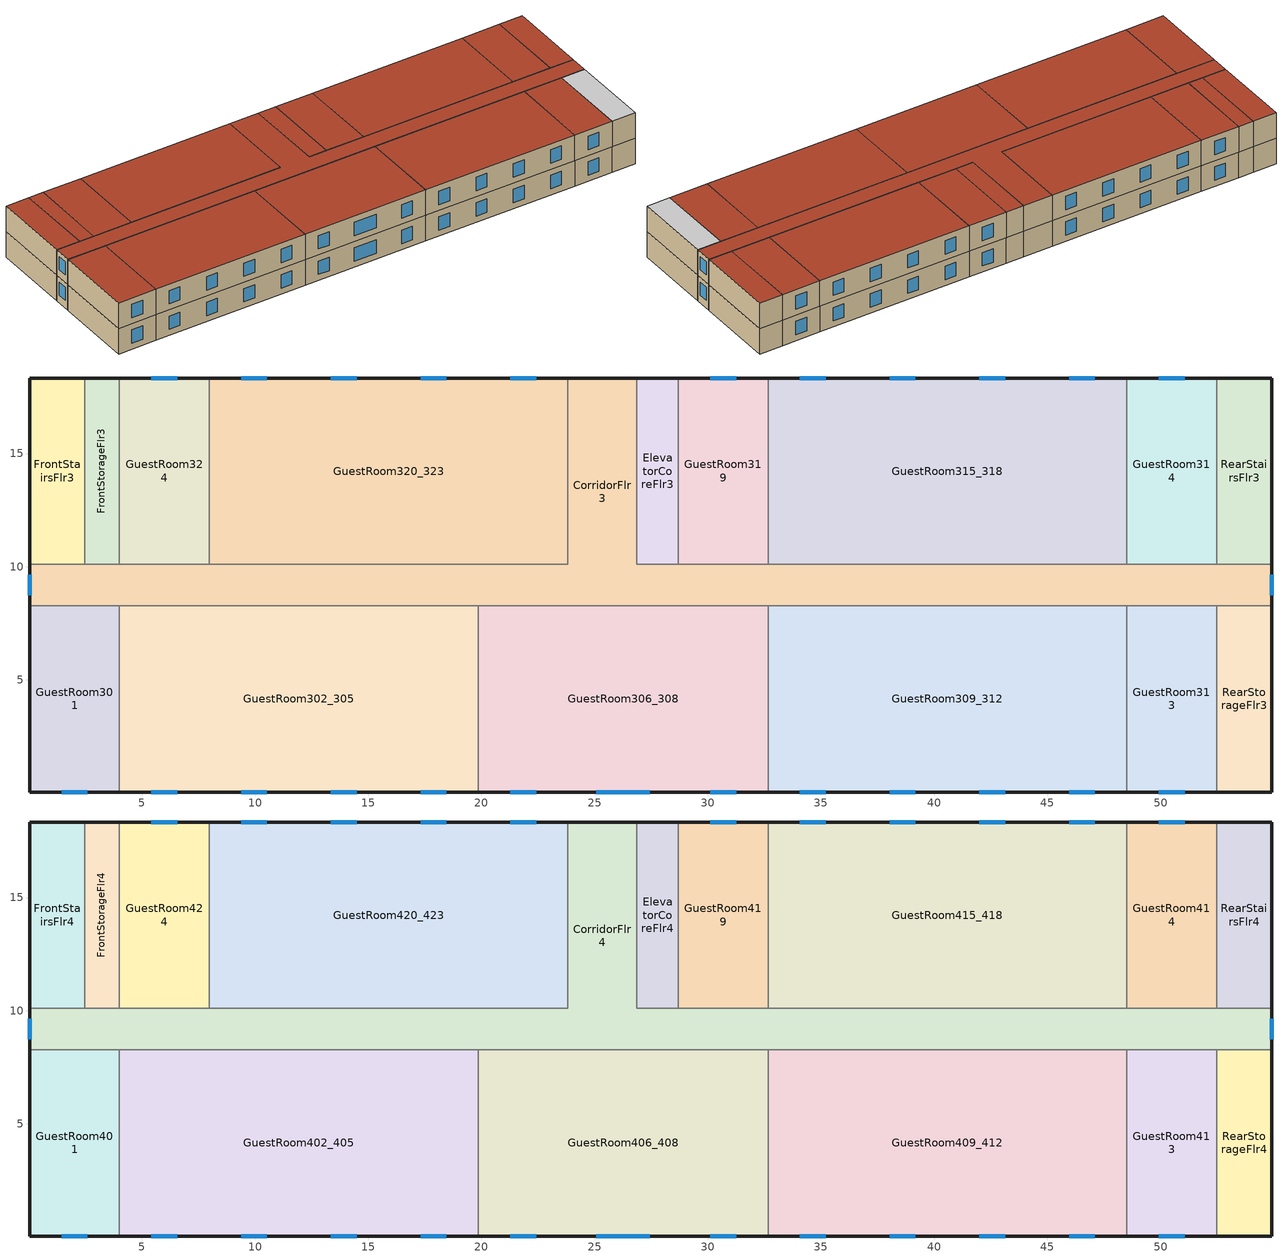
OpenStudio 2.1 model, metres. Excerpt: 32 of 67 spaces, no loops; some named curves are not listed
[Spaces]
CorridorFlr3
 floor to CorridorFlr2: 26.87,18.34 26.87,10.11 54.91,10.11 54.91,8.28 0.05,8.28 0.05,10.11 23.82,10.11 23.82,18.34 z6.1
 wall outside: 54.91,8.28 54.91,10.11 / 0.05,10.11 0.05,8.28 / 26.87,18.34 23.82,18.34 z6.1:8.84
 wall to FrontStorageFlr3: 4.01,10.11 2.49,10.11 z6.1:8.84
 wall to GuestRoom315_318: 48.51,10.11 32.66,10.11 z6.1:8.84
 wall to FrontStairsFlr3: 2.49,10.11 0.05,10.11 z6.1:8.84
 wall to ElevatorCoreFlr3: 28.7,10.11 26.87,10.11 26.87,18.34 z6.1:8.84
 wall to RearStorageFlr3: 52.47,8.28 54.91,8.28 z6.1:8.84
 wall to GuestRoom319: 32.66,10.11 28.7,10.11 z6.1:8.84
 wall to RearStairsFlr3: 54.91,10.11 52.47,10.11 z6.1:8.84
 wall to GuestRoom306_308: 19.86,8.28 32.66,8.28 z6.1:8.84
 wall to GuestRoom302_305: 4.01,8.28 19.86,8.28 z6.1:8.84
 wall to GuestRoom309_312: 32.66,8.28 48.51,8.28 z6.1:8.84
 wall to GuestRoom320_323: 23.82,18.34 23.82,10.11 7.97,10.11 z6.1:8.84
 wall to GuestRoom301: 0.05,8.28 4.01,8.28 z6.1:8.84
 wall to GuestRoom313: 48.51,8.28 52.47,8.28 z6.1:8.84
 wall to GuestRoom324: 7.97,10.11 4.01,10.11 z6.1:8.84
 wall to GuestRoom314: 52.47,10.11 48.51,10.11 z6.1:8.84
 window (Window U-1.027602984 and Window SHGC 0.251): 0.05,9.66 0.05,8.73 / 54.91,8.73 54.91,9.66 z6.94:8.36
GuestRoom301
 floor to GuestRoom201: 4.01,8.28 4.01,0.05 0.05,0.05 0.05,8.28 z6.1
 wall outside: 0.05,8.28 0.05,0.05 4.01,0.05 z6.1:8.84
 wall to GuestRoom302_305: 4.01,0.05 4.01,8.28 z6.1:8.84
 window (Window U-1.027602984 and Window SHGC 0.251): 1.46,0.05 2.6,0.05 z6.75:8.19
GuestRoom302_305
 floor to GuestRoom202_205: 19.86,8.28 19.86,0.05 4.01,0.05 4.01,8.28 z6.1
 wall outside: 4.01,0.05 19.86,0.05 z6.1:8.84
 wall to GuestRoom306_308: 19.86,0.05 19.86,8.28 z6.1:8.84
 window (Window U-1.027602984 and Window SHGC 0.251): 9.38,0.05 10.52,0.05 / 5.42,0.05 6.56,0.05 / 17.31,0.05 18.45,0.05 / 13.35,0.05 14.49,0.05 z6.75:8.19
FrontStorageFlr3
 floor to FrontStorageFlr2: 4.01,18.34 4.01,10.11 2.49,10.11 2.49,18.34 z6.1
 wall outside: 4.01,18.34 2.49,18.34 z6.1:8.84
 wall to FrontStairsFlr3: 2.49,18.34 2.49,10.11 z6.1:8.84
 wall to GuestRoom324: 4.01,10.11 4.01,18.34 z6.1:8.84
GuestRoom309_312
 floor to GuestRoom209_212: 48.51,8.28 48.51,0.05 32.66,0.05 32.66,8.28 z6.1
 wall outside: 32.66,0.05 48.51,0.05 z6.1:8.84
 wall to GuestRoom306_308: 32.66,8.28 32.66,0.05 z6.1:8.84
 wall to GuestRoom313: 48.51,0.05 48.51,8.28 z6.1:8.84
 window (Window U-1.027602984 and Window SHGC 0.251): 38.04,0.05 39.17,0.05 / 45.96,0.05 47.1,0.05 / 34.07,0.05 35.21,0.05 / 42,0.05 43.14,0.05 z6.75:8.19
GuestRoom306_308
 floor to GuestRoom206_208: 32.66,8.28 32.66,0.05 19.86,0.05 19.86,8.28 z6.1
 wall outside: 19.86,0.05 32.66,0.05 z6.1:8.84
 window (Window U-1.027602984 and Window SHGC 0.251): 25.08,0.05 27.44,0.05 / 30.11,0.05 31.25,0.05 / 21.27,0.05 22.41,0.05 z6.75:8.19
ElevatorCoreFlr3
 floor to ElevatorCoreFlr2: 28.7,18.34 28.7,10.11 26.87,10.11 26.87,18.34 z6.1
 wall outside: 28.7,18.34 26.87,18.34 z6.1:8.84
 wall to GuestRoom319: 28.7,10.11 28.7,18.34 z6.1:8.84
FrontStairsFlr3
 floor to FrontStairsFlr2: 2.49,18.34 2.49,10.11 0.05,10.11 0.05,18.34 z6.1
 wall outside: 2.49,18.34 0.05,18.34 0.05,10.11 z6.1:8.84
GuestRoom314
 floor to GuestRoom214: 52.47,18.34 52.47,10.11 48.51,10.11 48.51,18.34 z6.1
 wall outside: 52.47,18.34 48.51,18.34 z6.1:8.84
 wall to GuestRoom315_318: 48.51,18.34 48.51,10.11 z6.1:8.84
 wall to RearStairsFlr3: 52.47,10.11 52.47,18.34 z6.1:8.84
 window (Window U-1.027602984 and Window SHGC 0.251): 51.06,18.34 49.92,18.34 z6.75:8.19
GuestRoom324
 floor to GuestRoom224: 7.97,18.34 7.97,10.11 4.01,10.11 4.01,18.34 z6.1
 wall outside: 7.97,18.34 4.01,18.34 z6.1:8.84
 wall to GuestRoom320_323: 7.97,10.11 7.97,18.34 z6.1:8.84
 window (Window U-1.027602984 and Window SHGC 0.251): 6.56,18.34 5.42,18.34 z6.75:8.19
GuestRoom320_323
 floor to GuestRoom220_223: 23.82,18.34 23.82,10.11 7.97,10.11 7.97,18.34 z6.1
 wall outside: 23.82,18.34 7.97,18.34 z6.1:8.84
 window (Window U-1.027602984 and Window SHGC 0.251): 22.41,18.34 21.27,18.34 / 10.52,18.34 9.38,18.34 / 14.49,18.34 13.35,18.34 / 18.45,18.34 17.31,18.34 z6.75:8.19
GuestRoom315_318
 floor to GuestRoom215_218: 48.51,18.34 48.51,10.11 32.66,10.11 32.66,18.34 z6.1
 wall outside: 48.51,18.34 32.66,18.34 z6.1:8.84
 wall to GuestRoom319: 32.66,18.34 32.66,10.11 z6.1:8.84
 window (Window U-1.027602984 and Window SHGC 0.251): 43.14,18.34 42,18.34 / 35.21,18.34 34.07,18.34 / 39.17,18.34 38.04,18.34 / 47.1,18.34 45.96,18.34 z6.75:8.19
RearStorageFlr3
 floor to RearStorageFlr2: 54.91,8.28 54.91,0.05 52.47,0.05 52.47,8.28 z6.1
 wall outside: 52.47,0.05 54.91,0.05 54.91,8.28 z6.1:8.84
 wall to GuestRoom313: 52.47,8.28 52.47,0.05 z6.1:8.84
RearStairsFlr3
 floor to RearStairsFlr2: 54.91,18.34 54.91,10.11 52.47,10.11 52.47,18.34 z6.1
 wall outside: 54.91,10.11 54.91,18.34 52.47,18.34 z6.1:8.84
GuestRoom313
 floor to GuestRoom213: 52.47,8.28 52.47,0.05 48.51,0.05 48.51,8.28 z6.1
 wall outside: 48.51,0.05 52.47,0.05 z6.1:8.84
 window (Window U-1.027602984 and Window SHGC 0.251): 49.92,0.05 51.06,0.05 z6.75:8.19
GuestRoom319
 floor to GuestRoom219: 32.66,18.34 32.66,10.11 28.7,10.11 28.7,18.34 z6.1
 wall outside: 32.66,18.34 28.7,18.34 z6.1:8.84
 window (Window U-1.027602984 and Window SHGC 0.251): 31.25,18.34 30.11,18.34 z6.75:8.19
GuestRoom413
 floor to GuestRoom313: 52.47,8.28 52.47,0.05 48.51,0.05 48.51,8.28 z8.84
 wall outside: 48.51,0.05 52.47,0.05 z8.84:11.58
 wall to GuestRoom409_412: 48.51,8.28 48.51,0.05 z8.84:11.58
 wall to CorridorFlr4: 52.47,8.28 48.51,8.28 z8.84:11.58
 wall to RearStorageFlr4: 52.47,0.05 52.47,8.28 z8.84:11.58
 window (Window U-1.027602984 and Window SHGC 0.251): 49.92,0.05 51.06,0.05 z9.49:10.93
 roof outside: 52.47,0.05 52.47,8.28 48.51,8.28 48.51,0.05 z11.58
GuestRoom424
 floor to GuestRoom324: 7.97,18.34 7.97,10.11 4.01,10.11 4.01,18.34 z8.84
 wall outside: 7.97,18.34 4.01,18.34 z8.84:11.58
 wall to GuestRoom420_423: 7.97,10.11 7.97,18.34 z8.84:11.58
 wall to CorridorFlr4: 4.01,10.11 7.97,10.11 z8.84:11.58
 wall to FrontStorageFlr4: 4.01,18.34 4.01,10.11 z8.84:11.58
 window (Window U-1.027602984 and Window SHGC 0.251): 6.56,18.34 5.42,18.34 z9.49:10.93
 roof outside: 7.97,10.11 7.97,18.34 4.01,18.34 4.01,10.11 z11.58
GuestRoom401
 floor to GuestRoom301: 4.01,8.28 4.01,0.05 0.05,0.05 0.05,8.28 z8.84
 wall outside: 0.05,8.28 0.05,0.05 4.01,0.05 z8.84:11.58
 wall to CorridorFlr4: 4.01,8.28 0.05,8.28 z8.84:11.58
 wall to GuestRoom402_405: 4.01,0.05 4.01,8.28 z8.84:11.58
 window (Window U-1.027602984 and Window SHGC 0.251): 1.46,0.05 2.6,0.05 z9.49:10.93
 roof outside: 4.01,0.05 4.01,8.28 0.05,8.28 0.05,0.05 z11.58
GuestRoom415_418
 floor to GuestRoom315_318: 48.51,18.34 48.51,10.11 32.66,10.11 32.66,18.34 z8.84
 wall outside: 48.51,18.34 32.66,18.34 z8.84:11.58
 wall to GuestRoom414: 48.51,10.11 48.51,18.34 z8.84:11.58
 wall to CorridorFlr4: 32.66,10.11 48.51,10.11 z8.84:11.58
 wall to GuestRoom419: 32.66,18.34 32.66,10.11 z8.84:11.58
 window (Window U-1.027602984 and Window SHGC 0.251): 35.21,18.34 34.07,18.34 / 39.17,18.34 38.04,18.34 / 47.1,18.34 45.96,18.34 / 43.14,18.34 42,18.34 z9.49:10.93
 roof outside: 48.51,10.11 48.51,18.34 32.66,18.34 32.66,10.11 z11.58
GuestRoom414
 floor to GuestRoom314: 52.47,18.34 52.47,10.11 48.51,10.11 48.51,18.34 z8.84
 wall outside: 52.47,18.34 48.51,18.34 z8.84:11.58
 wall to CorridorFlr4: 48.51,10.11 52.47,10.11 z8.84:11.58
 wall to RearStairsFlr4: 52.47,10.11 52.47,18.34 z8.84:11.58
 window (Window U-1.027602984 and Window SHGC 0.251): 51.06,18.34 49.92,18.34 z9.49:10.93
 roof outside: 52.47,10.11 52.47,18.34 48.51,18.34 48.51,10.11 z11.58
RearStairsFlr4
 floor to RearStairsFlr3: 54.91,18.34 54.91,10.11 52.47,10.11 52.47,18.34 z8.84
 wall outside: 54.91,10.11 54.91,18.34 52.47,18.34 z8.84:11.58
 wall to CorridorFlr4: 52.47,10.11 54.91,10.11 z8.84:11.58
 roof outside: 54.91,10.11 54.91,18.34 52.47,18.34 52.47,10.11 z11.58
FrontStorageFlr4
 floor to FrontStorageFlr3: 4.01,18.34 4.01,10.11 2.49,10.11 2.49,18.34 z8.84
 wall outside: 4.01,18.34 2.49,18.34 z8.84:11.58
 wall to FrontStairsFlr4: 2.49,18.34 2.49,10.11 z8.84:11.58
 wall to CorridorFlr4: 2.49,10.11 4.01,10.11 z8.84:11.58
 roof outside: 4.01,10.11 4.01,18.34 2.49,18.34 2.49,10.11 z11.58
CorridorFlr4
 floor to CorridorFlr3: 26.87,18.34 26.87,10.11 54.91,10.11 54.91,8.28 0.05,8.28 0.05,10.11 23.82,10.11 23.82,18.34 z8.84
 wall outside: 26.87,18.34 23.82,18.34 / 54.91,8.28 54.91,10.11 / 0.05,10.11 0.05,8.28 z8.84:11.58
 wall to ElevatorCoreFlr4: 28.7,10.11 26.87,10.11 26.87,18.34 z8.84:11.58
 wall to GuestRoom420_423: 23.82,18.34 23.82,10.11 7.97,10.11 z8.84:11.58
 wall to GuestRoom419: 32.66,10.11 28.7,10.11 z8.84:11.58
 wall to GuestRoom406_408: 19.86,8.28 32.66,8.28 z8.84:11.58
 wall to GuestRoom409_412: 32.66,8.28 48.51,8.28 z8.84:11.58
 wall to RearStorageFlr4: 52.47,8.28 54.91,8.28 z8.84:11.58
 wall to GuestRoom402_405: 4.01,8.28 19.86,8.28 z8.84:11.58
 wall to FrontStairsFlr4: 2.49,10.11 0.05,10.11 z8.84:11.58
 window (Window U-1.027602984 and Window SHGC 0.251): 0.05,9.66 0.05,8.73 / 54.91,8.73 54.91,9.66 z9.68:11.1
 roof outside: 54.91,8.28 54.91,10.11 26.87,10.11 26.87,18.34 23.82,18.34 23.82,10.11 0.05,10.11 0.05,8.28 z11.58
GuestRoom420_423
 floor to GuestRoom320_323: 23.82,18.34 23.82,10.11 7.97,10.11 7.97,18.34 z8.84
 wall outside: 23.82,18.34 7.97,18.34 z8.84:11.58
 window (Window U-1.027602984 and Window SHGC 0.251): 10.52,18.34 9.38,18.34 / 14.49,18.34 13.35,18.34 / 22.41,18.34 21.27,18.34 / 18.45,18.34 17.31,18.34 z9.49:10.93
 roof outside: 23.82,10.11 23.82,18.34 7.97,18.34 7.97,10.11 z11.58
GuestRoom409_412
 floor to GuestRoom309_312: 48.51,8.28 48.51,0.05 32.66,0.05 32.66,8.28 z8.84
 wall outside: 32.66,0.05 48.51,0.05 z8.84:11.58
 wall to GuestRoom406_408: 32.66,8.28 32.66,0.05 z8.84:11.58
 window (Window U-1.027602984 and Window SHGC 0.251): 42,0.05 43.14,0.05 / 38.04,0.05 39.17,0.05 / 45.96,0.05 47.1,0.05 / 34.07,0.05 35.21,0.05 z9.49:10.93
 roof outside: 48.51,0.05 48.51,8.28 32.66,8.28 32.66,0.05 z11.58
GuestRoom402_405
 floor to GuestRoom302_305: 19.86,8.28 19.86,0.05 4.01,0.05 4.01,8.28 z8.84
 wall outside: 4.01,0.05 19.86,0.05 z8.84:11.58
 wall to GuestRoom406_408: 19.86,0.05 19.86,8.28 z8.84:11.58
 window (Window U-1.027602984 and Window SHGC 0.251): 17.31,0.05 18.45,0.05 / 13.35,0.05 14.49,0.05 / 9.38,0.05 10.52,0.05 / 5.42,0.05 6.56,0.05 z9.49:10.93
 roof outside: 19.86,0.05 19.86,8.28 4.01,8.28 4.01,0.05 z11.58
RearStorageFlr4
 floor to RearStorageFlr3: 54.91,8.28 54.91,0.05 52.47,0.05 52.47,8.28 z8.84
 wall outside: 52.47,0.05 54.91,0.05 54.91,8.28 z8.84:11.58
 ceiling adiabatic (Floor Adiabatic construction): 54.91,0.05 54.91,8.28 52.47,8.28 52.47,0.05 z11.58
FrontStairsFlr4
 floor to FrontStairsFlr3: 2.49,18.34 2.49,10.11 0.05,10.11 0.05,18.34 z8.84
 wall outside: 2.49,18.34 0.05,18.34 0.05,10.11 z8.84:11.58
 roof outside: 2.49,10.11 2.49,18.34 0.05,18.34 0.05,10.11 z11.58
GuestRoom406_408
 floor to GuestRoom306_308: 32.66,8.28 32.66,0.05 19.86,0.05 19.86,8.28 z8.84
 wall outside: 19.86,0.05 32.66,0.05 z8.84:11.58
 window (Window U-1.027602984 and Window SHGC 0.251): 21.27,0.05 22.41,0.05 / 25.08,0.05 27.44,0.05 / 30.11,0.05 31.25,0.05 z9.49:10.93
 roof outside: 32.66,0.05 32.66,8.28 19.86,8.28 19.86,0.05 z11.58
GuestRoom419
 floor to GuestRoom319: 32.66,18.34 32.66,10.11 28.7,10.11 28.7,18.34 z8.84
 wall outside: 32.66,18.34 28.7,18.34 z8.84:11.58
 wall to ElevatorCoreFlr4: 28.7,18.34 28.7,10.11 z8.84:11.58
 window (Window U-1.027602984 and Window SHGC 0.251): 31.25,18.34 30.11,18.34 z9.49:10.93
 roof outside: 32.66,10.11 32.66,18.34 28.7,18.34 28.7,10.11 z11.58
ElevatorCoreFlr4
 floor to ElevatorCoreFlr3: 28.7,18.34 28.7,10.11 26.87,10.11 26.87,18.34 z8.84
 wall outside: 28.7,18.34 26.87,18.34 z8.84:11.58
 roof outside: 28.7,10.11 28.7,18.34 26.87,18.34 26.87,10.11 z11.58
[Site]
Miami Intl Ap_FL_USA: Latitude {deg}=25.82; Longitude {deg}=-80.3; Time Zone {hr}=-5; Elevation {m}=11; Terrain=City
[Building]
DOE Ref 1980-2004-SmallHotel-ASHRAE 169-2006-1A created: 2017-12-25 09:28:13 -0700: North Axis {deg}=0; Default Construction Set=DOE Ref 1980-2004 - SmHotel - ASHRAE 169-2006-1A adj ext wall insulation adj roof insulation; Standards Building Type=SmallHotel
[Site:GroundTemperature:BuildingSurface]
22.509, 22.645, 22.781, 22.956, 23.052, 23.08, 23.116, 23.108, 23.133, 23.139, 23.077, 22.913
[Site:WaterMainsTemperature]
Calculation Method=Correlation; Annual Average Outdoor Air Temperature {C}=24.4917; Maximum Difference In Monthly Average Outdoor Air Temperatures {deltaC}=8.7
[SizingPeriod:DesignDay] Barometric Pressure {Pa}=101193; Sky Clearness=0; Rain Indicator=0; Snow Indicator=0; Day of Month=21; Daylight Saving Time Indicator=0; Humidity Indicating Type=Wetbulb; Dry-Bulb Temperature Range Modifier Type=DefaultMultipliers
Name | Maximum Dry-Bulb Temperature {C} | Daily Dry-Bulb Temperature Range {deltaC} | Humidity Indicating Conditions at Maximum Dry-Bulb | Wind Speed {m/s} | Wind Direction {deg} | Month | Day Type | Solar Model Indicator | ASHRAE Taub | ASHRAE Taud
Miami Intl Ap Ann Htg 99.6% Condns DB | 8.7 | 0 | 8.7 | 3.8 | 340 | 1 | WinterDesignDay | ASHRAEClearSky
Miami Intl Ap Ann Clg .4% Condns DB=>MWB | 33.2 | 6.7 | 25.3 | 4.5 | 140 | 7 | SummerDesignDay | ASHRAETau | 0.528 | 1.905
[ClimateZones]
Climate Zone Value 1=1A; Climate Zone Institution Name 2=CEC; Climate Zone Document Name 2=California Climate Zone Descriptions; Climate Zone Document Year 2=1995
[Material:NoMass]
Name | Roughness | Thermal Resistance {m2-K/W} | Thermal Absorptance | Solar Absorptance | Visible Absorptance
CP02 CARPET PAD | VeryRough | 0.21648 | 0.9 | 0.7 | 0.8
Nonres_Floor_Insulation | MediumSmooth | 2.88292 | 0.9 | 0.7 | 0.7
Typical Insulation R-11.88 | Smooth | 2.09205 | 0.9 | 0.7 | 0.7
Typical Carpet Pad | Smooth | 0.21648 | 0.9 | 0.7 | 0.8
Typical Insulation | Smooth | 0.0282222 | 0.9 | 0.7 | 0.7
Typical Insulation R-12.4_R-value 4.087065253 (ft^2*h*R/Btu) | Smooth | 0.719774
Typical Insulation R-12.4_R-value 19.67982436 (ft^2*h*R/Btu) | Smooth | 3.46582
[Material]
Name | Roughness | Thickness {m} | Conductivity {W/m-K} | Density {kg/m3} | Specific Heat {J/kg-K} | Thermal Absorptance | Solar Absorptance | Visible Absorptance
100mm Normalweight concrete floor | MediumSmooth | 0.1016 | 2.31 | 2322 | 832
G01 13mm gypsum board | Smooth | 0.0127 | 0.16 | 800 | 1090 | 0.9 | 0.7 | 0.5
4 in. Normalweight Concrete Floor | MediumRough | 0.1016 | 2.31 | 2322 | 832 | 0.9 | 0.7 | 0.7
25mm Stucco | Smooth | 0.0254 | 0.72 | 1856 | 840 | 0.9 | 0.7 | 0.7
5/8 in. Gypsum Board | MediumSmooth | 0.0159 | 0.16 | 800 | 1090 | 0.9 | 0.7 | 0.7
HW CONCRETE | Rough | 0.1016 | 1.31125 | 2240 | 837.36 | 0.9 | 0.7 | 0.7
8 in. Concrete Block Basement Wall | MediumRough | 0.2032 | 1.326 | 1842 | 912 | 0.9 | 0.7 | 0.7
F08 Metal surface | Smooth | 0.0008 | 45.28 | 7824 | 500 | 0.9 | 0.7 | 0.7
G05 25mm wood | MediumSmooth | 0.0254 | 0.15 | 608 | 1630 | 0.9 | 0.5 | 0.5
Std Wood 6inch | MediumSmooth | 0.15 | 0.12 | 540 | 1210 | 0.9 | 0.7 | 0.7
Roof Membrane | VeryRough | 0.00950001 | 0.16 | 1121.29 | 1460 |  | 0.77
Metal Roof Surface | Smooth | 0.000799998 | 45.28 | 7824 | 500
[Construction]
Floor Adiabatic construction: CP02 CARPET PAD, 100mm Normalweight concrete floor, Nonres_Floor_Insulation
Typical Insulated Exterior Mass Floor: Typical Insulation R-11.88, 4 in. Normalweight Concrete Floor, Typical Carpet Pad
Typical Interior Floor: 100mm Normalweight concrete floor, CP02 CARPET PAD
Typical Interior Wall: G01 13mm gypsum board, G01 13mm gypsum board
Typical Interior Ceiling: CP02 CARPET PAD, 100mm Normalweight concrete floor
ext-slab-mass: HW CONCRETE, CP02 CARPET PAD
Typical Insulated Basement Mass Wall: 8 in. Concrete Block Basement Wall
U 1.22 SHGC 0.25 Simple Glazing Window: U 1.22 SHGC 0.25 Simple Glazing
Typical Insulated Metal Door: F08 Metal surface, Typical Insulation
Typical Overhead Door: Typical Insulation
Typical Interior Window: Clear 3mm
Typical Interior Door; Typical Interior Partition: G05 25mm wood
InteriorFurnishings: Std Wood 6inch
Typical Insulated Steel Framed Exterior Wall adj ext wall insulation: 25mm Stucco, 5/8 in. Gypsum Board, Typical Insulation R-12.4_R-value 4.087065253 (ft^2*h*R/Btu), 5/8 in. Gypsum Board
Typical IEAD Roof R-11.36 adj roof insulation: Roof Membrane, Typical Insulation R-12.4_R-value 19.67982436 (ft^2*h*R/Btu), Metal Roof Surface
Window U-1.027602984 and Window SHGC 0.251: Simple Glazing Material U-1.027602984 and SHGC 0.251
[DefaultConstructionSet]
DOE Ref 1980-2004 - SmHotel - ASHRAE 169-2006-1A adj ext wall insulation adj roof insulation: Default Exterior Surface Constructions=Default Surface Constructions 1 adj ext wall insulation adj roof insulation; Default Interior Surface Constructions=Default Surface Constructions 2; Default Ground Contact Surface Constructions=Default Surface Constructions 3; Default Exterior SubSurface Constructions=Default Sub Surface Constructions 1; Default Interior SubSurface Constructions=Default Sub Surface Constructions 2; Interior Partition Construction=Typical Interior Partition
[DefaultSurfaceConstructions]
Name | Floor Construction | Wall Construction | Roof Ceiling Construction
Default Surface Constructions 2 | Typical Interior Floor | Typical Interior Wall | Typical Interior Ceiling
Default Surface Constructions 3 | ext-slab-mass | Typical Insulated Basement Mass Wall
Default Surface Constructions 1 adj ext wall insulation adj roof insulation | Typical Insulated Exterior Mass Floor | Typical Insulated Steel Framed Exterior Wall adj ext wall insulation | Typical IEAD Roof R-11.36 adj roof insulation
[DefaultSubSurfaceConstructions]
Name | Fixed Window Construction | Operable Window Construction | Door Construction | Overhead Door Construction | Tubular Daylight Dome Construction | Tubular Daylight Diffuser Construction
Default Sub Surface Constructions 1 | U 1.22 SHGC 0.25 Simple Glazing Window | U 1.22 SHGC 0.25 Simple Glazing Window | Typical Insulated Metal Door | Typical Overhead Door | Typical Interior Window | Typical Interior Window
Default Sub Surface Constructions 2 | Typical Interior Window | Typical Interior Window | Typical Interior Door
[WindowMaterial:SimpleGlazingSystem]
Name | U-Factor {W/m2-K} | Solar Heat Gain Coefficient | Visible Transmittance
U 1.22 SHGC 0.25 Simple Glazing | 6.92748 | 0.25 | 0.11
Simple Glazing Material U-1.027602984 and SHGC 0.251 | 5.835 | 0.251
[WindowMaterial:Glazing]
Clear 3mm: Optical Data Type=SpectralAverage; Thickness {m}=0.003; Solar Transmittance at Normal Incidence=0.837; Front Side Solar Reflectance at Normal Incidence=0.075; Back Side Solar Reflectance at Normal Incidence=0.075; Visible Transmittance at Normal Incidence=0.898; Front Side Visible Reflectance at Normal Incidence=0.081; Back Side Visible Reflectance at Normal Incidence=0.081; Infrared Transmittance at Normal Incidence=0; Front Side Infrared Hemispherical Emissivity=0.84; Back Side Infrared Hemispherical Emissivity=0.84; Conductivity {W/m-K}=0.9; Dirt Correction Factor for Solar and Visible Transmittance=1; Solar Diffusing=No
[Space] Part of Total Floor Area=Yes
Name | Space Type | Building Story | Thermal Zone
CorridorFlr3 | SmallHotel Corridor | BuildingStory3 | CorridorFlr3 ZN
GuestRoom413 | SmallHotel GuestRoom | BuildingStory4 | GuestRoom413 ZN
GuestRoom424 | SmallHotel GuestRoom | BuildingStory4 | GuestRoom424 ZN
GuestRoom301 | SmallHotel GuestRoom | BuildingStory3 | GuestRoom301 ZN
GuestRoom401 | SmallHotel GuestRoom | BuildingStory4 | GuestRoom401 ZN
GuestRoom406_408 | SmallHotel GuestRoom | BuildingStory4 | GuestRoom406_408 ZN
GuestRoom414 | SmallHotel GuestRoom | BuildingStory4 | GuestRoom414 ZN
GuestRoom309_312 | SmallHotel GuestRoom | BuildingStory3 | GuestRoom309_312 ZN
GuestRoom415_418 | SmallHotel GuestRoom | BuildingStory4 | GuestRoom415_418 ZN
GuestRoom302_305 | SmallHotel GuestRoom | BuildingStory3 | GuestRoom302_305 ZN
RearStairsFlr4 | SmallHotel Stair | BuildingStory4 | RearStairsFlr4 ZN
FrontStorageFlr4 | SmallHotel Storage | BuildingStory4 | FrontStorageFlr4 ZN
FrontStorageFlr3 | SmallHotel Storage | BuildingStory3 | FrontStorageFlr3 ZN
GuestRoom306_308 | SmallHotel GuestRoom | BuildingStory3 | GuestRoom306_308 ZN
CorridorFlr4 | SmallHotel Corridor | BuildingStory4 | CorridorFlr4 ZN
GuestRoom420_423 | SmallHotel GuestRoom | BuildingStory4 | GuestRoom420_423 ZN
GuestRoom313 | SmallHotel GuestRoom | BuildingStory3 | GuestRoom313 ZN
GuestRoom314 | SmallHotel GuestRoom | BuildingStory3 | GuestRoom314 ZN
GuestRoom409_412 | SmallHotel GuestRoom | BuildingStory4 | GuestRoom409_412 ZN
GuestRoom402_405 | SmallHotel GuestRoom | BuildingStory4 | GuestRoom402_405 ZN
GuestRoom320_323 | SmallHotel GuestRoom | BuildingStory3 | GuestRoom320_323 ZN
RearStorageFlr3 | SmallHotel Storage | BuildingStory3 | RearStorageFlr3 ZN
RearStorageFlr4 | SmallHotel Storage | BuildingStory4 | RearStorageFlr4 ZN
ElevatorCoreFlr3 | SmallHotel ElevatorCore | BuildingStory3 | ElevatorCoreFlr3 ZN
FrontStairsFlr3 | SmallHotel Stair | BuildingStory3 | FrontStairsFlr3 ZN
GuestRoom324 | SmallHotel GuestRoom | BuildingStory3 | GuestRoom324 ZN
FrontStairsFlr4 | SmallHotel Stair | BuildingStory4 | FrontStairsFlr4 ZN
GuestRoom315_318 | SmallHotel GuestRoom | BuildingStory3 | GuestRoom315_318 ZN
GuestRoom319 | SmallHotel GuestRoom | BuildingStory3 | GuestRoom319 ZN
RearStairsFlr3 | SmallHotel Stair | BuildingStory3 | RearStairsFlr3 ZN
GuestRoom419 | SmallHotel GuestRoom | BuildingStory4 | GuestRoom419 ZN
ElevatorCoreFlr4 | SmallHotel ElevatorCore | BuildingStory4 | ElevatorCoreFlr4 ZN
[SpaceType] Standards Building Type=SmallHotel
Name | Default Schedule Set | Design Specification Outdoor Air Object | Standards Space Type
SmallHotel Corridor | SmallHotel Corridor Schedule Set | SmallHotel Corridor Ventilation | Corridor
SmallHotel ElevatorCore | SmallHotel ElevatorCore Schedule Set | SmallHotel ElevatorCore Ventilation | ElevatorCore
SmallHotel Stair | SmallHotel Stair Schedule Set | SmallHotel Stair Ventilation | Stair
SmallHotel Storage | SmallHotel Storage Schedule Set | SmallHotel Storage Ventilation | Storage
SmallHotel GuestRoom | SmallHotel GuestRoom Schedule Set | SmallHotel GuestRoom Ventilation | GuestRoom
[DesignSpecification:OutdoorAir]
Name | Outdoor Air Method | Outdoor Air Flow per Floor Area {m3/s-m2} | Outdoor Air Flow per Person {m3/s-person} | Outdoor Air Flow Air Changes per Hour {1/hr}
SmallHotel Corridor Ventilation | Sum | 0.000254
SmallHotel ElevatorCore Ventilation; SmallHotel Stair Ventilation; SmallHotel Storage Ventilation |  | 0 | 0 | 0
SmallHotel GuestRoom Ventilation | Sum | 0.0004318
[ThermostatSetpoint:DualSetpoint]
Name | Heating Setpoint Temperature Schedule | Cooling Setpoint Temperature Schedule
SmallHotel Stair Thermostat 1; SmallHotel Stair Thermostat 3; SmallHotel Storage Thermostat 1; SmallHotel Storage Thermostat 3; SmallHotel Stair Thermostat 7; SmallHotel Storage Thermostat 5; SmallHotel Storage Thermostat 6; SmallHotel Stair Thermostat 8 | SmallHotel UnitHeater HtgSP Sch | SmallHotel UnitHeater ClgSP Sch
SmallHotel GuestRoom Thermostat 2; SmallHotel Corridor Thermostat 1; SmallHotel GuestRoom Thermostat 3; SmallHotel GuestRoom Thermostat 7; SmallHotel GuestRoom Thermostat 10; SmallHotel GuestRoom Thermostat 11; SmallHotel GuestRoom Thermostat 12; SmallHotel GuestRoom Thermostat 13; SmallHotel GuestRoom Thermostat 14; SmallHotel GuestRoom Thermostat 16; SmallHotel GuestRoom Thermostat 17; SmallHotel GuestRoom Thermostat 18; SmallHotel GuestRoom Thermostat 19; SmallHotel GuestRoom Thermostat 20; SmallHotel GuestRoom Thermostat 21; SmallHotel GuestRoom Thermostat 23; SmallHotel Corridor Thermostat 4; SmallHotel GuestRoom Thermostat 28; SmallHotel GuestRoom Thermostat 29; SmallHotel GuestRoom Thermostat 31; SmallHotel GuestRoom Thermostat 32; SmallHotel GuestRoom Thermostat 34 | SmallHotel HtgSetp | SmallHotel ClgSetp
SmallHotel ElevatorCore Thermostat 1; SmallHotel ElevatorCore Thermostat 3
[Lights:Definition] Design Level Calculation Method=Watts/Area; Fraction Radiant=0.7; Fraction Visible=0.2
Name | Watts per Space Floor Area {W/m2}
SmallHotel Corridor Lights Definition | 9.25696
SmallHotel GuestRoom Lights Definition | 18.7292
SmallHotel Stair Lights Definition | 8.82641
SmallHotel Storage Lights Definition | 4.84376
[Lights]
Name | Lights Definition | Space or SpaceType
SmallHotel Corridor Lights | SmallHotel Corridor Lights Definition | SmallHotel Corridor
SmallHotel GuestRoom Lights | SmallHotel GuestRoom Lights Definition | SmallHotel GuestRoom
SmallHotel Stair Lights | SmallHotel Stair Lights Definition | SmallHotel Stair
SmallHotel Storage Lights | SmallHotel Storage Lights Definition | SmallHotel Storage
[SpaceInfiltration:DesignFlowRate] Design Flow Rate Calculation Method=Flow/ExteriorWallArea; Flow per Exterior Surface Area {m3/s-m2}=0.00113386
Name | Space or SpaceType
SmallHotel Corridor Infiltration | SmallHotel Corridor
SmallHotel ElevatorCore Infiltration | SmallHotel ElevatorCore
SmallHotel GuestRoom Infiltration | SmallHotel GuestRoom
SmallHotel Stair Infiltration | SmallHotel Stair
SmallHotel Storage Infiltration | SmallHotel Storage
[DefaultScheduleSet] Infiltration Schedule=SmallHotel Infil Half On
Name | Number of People Schedule | People Activity Level Schedule | Lighting Schedule | Electric Equipment Schedule
SmallHotel Corridor Schedule Set; SmallHotel Stair Schedule Set | SmallHotel Bldg Occ | SmallHotel Activity | Always On | SmallHotel Bldg Equip
SmallHotel ElevatorCore Schedule Set |  |  |  | SmallHotel BLDG ELEVATORS
SmallHotel GuestRoom Schedule Set | SmallHotel Bldg Occ | SmallHotel Activity | SmallHotel Bldg Light | SmallHotel GuestRoom Equip
SmallHotel Storage Schedule Set | SmallHotel Bldg Occ | SmallHotel Activity | SmallHotel Bldg Light | SmallHotel Bldg Equip
[ElectricEquipment:Definition]
SmallHotel GuestRoom Elec Equip Definition: Design Level Calculation Method=Watts/Area; Watts per Space Floor Area {W/m2}=8.07293; Fraction Radiant=0.5
[ElectricEquipment]
SmallHotel GuestRoom Elec Equip: Electric Equipment Definition=SmallHotel GuestRoom Elec Equip Definition; Space or SpaceType=SmallHotel GuestRoom
[People:Definition]
SmallHotel GuestRoom People Definition: Number of People Calculation Method=People/Area; People per Space Floor Area {person/m2}=0.0430556; Fraction Radiant=0.3
[People]
SmallHotel GuestRoom People: People Definition=SmallHotel GuestRoom People Definition; Space or SpaceType=SmallHotel GuestRoom; Work Efficiency Schedule=Work Efficiency Schedule; Clothing Insulation Schedule=Clothing Schedule; Air Velocity Schedule=Air Velocity Schedule
[InternalMass:Definition]
Internal Mass Definition 1: Construction=InteriorFurnishings; Design Level Calculation Method=SurfaceArea/Area; Surface Area per Space Floor Area=2
[InternalMass] Internal Mass Definition=Internal Mass Definition 1
Name | Space or SpaceType
GuestRoom301 Mass | GuestRoom301
GuestRoom302_305 Mass | GuestRoom302_305
GuestRoom306_308 Mass | GuestRoom306_308
GuestRoom309_312 Mass | GuestRoom309_312
GuestRoom313 Mass | GuestRoom313
GuestRoom314 Mass | GuestRoom314
GuestRoom315_318 Mass | GuestRoom315_318
GuestRoom319 Mass | GuestRoom319
GuestRoom320_323 Mass | GuestRoom320_323
GuestRoom324 Mass | GuestRoom324
GuestRoom401 Mass | GuestRoom401
GuestRoom402_405 Mass | GuestRoom402_405
GuestRoom406_408 Mass | GuestRoom406_408
GuestRoom409_412 Mass | GuestRoom409_412
GuestRoom413 Mass | GuestRoom413
GuestRoom414 Mass | GuestRoom414
GuestRoom415_418 Mass | GuestRoom415_418
GuestRoom419 Mass | GuestRoom419
GuestRoom420_423 Mass | GuestRoom420_423
GuestRoom424 Mass | GuestRoom424
CorridorFlr3 Mass | CorridorFlr3
CorridorFlr4 Mass | CorridorFlr4
FrontStairsFlr3 Mass | FrontStairsFlr3
FrontStairsFlr4 Mass | FrontStairsFlr4
RearStairsFlr3 Mass | RearStairsFlr3
RearStairsFlr4 Mass | RearStairsFlr4
FrontStorageFlr3 Mass | FrontStorageFlr3
FrontStorageFlr4 Mass | FrontStorageFlr4
RearStorageFlr3 Mass | RearStorageFlr3
RearStorageFlr4 Mass | RearStorageFlr4
[ThermalZone] Use Ideal Air Loads=No
Name | Thermostat
RearStairsFlr4 ZN | SmallHotel Stair Thermostat 1
GuestRoom406_408 ZN | SmallHotel GuestRoom Thermostat 2
CorridorFlr4 ZN | SmallHotel Corridor Thermostat 1
ElevatorCoreFlr4 ZN | SmallHotel ElevatorCore Thermostat 1
GuestRoom306_308 ZN | SmallHotel GuestRoom Thermostat 3
RearStairsFlr3 ZN | SmallHotel Stair Thermostat 3
FrontStorageFlr4 ZN | SmallHotel Storage Thermostat 1
GuestRoom314 ZN | SmallHotel GuestRoom Thermostat 7
GuestRoom302_305 ZN | SmallHotel GuestRoom Thermostat 10
GuestRoom402_405 ZN | SmallHotel GuestRoom Thermostat 11
GuestRoom319 ZN | SmallHotel GuestRoom Thermostat 12
GuestRoom315_318 ZN | SmallHotel GuestRoom Thermostat 13
GuestRoom414 ZN | SmallHotel GuestRoom Thermostat 14
GuestRoom320_323 ZN | SmallHotel GuestRoom Thermostat 16
GuestRoom309_312 ZN | SmallHotel GuestRoom Thermostat 17
GuestRoom401 ZN | SmallHotel GuestRoom Thermostat 18
GuestRoom301 ZN | SmallHotel GuestRoom Thermostat 19
ElevatorCoreFlr3 ZN | SmallHotel ElevatorCore Thermostat 3
GuestRoom324 ZN | SmallHotel GuestRoom Thermostat 20
GuestRoom419 ZN | SmallHotel GuestRoom Thermostat 21
GuestRoom409_412 ZN | SmallHotel GuestRoom Thermostat 23
FrontStorageFlr3 ZN | SmallHotel Storage Thermostat 3
FrontStairsFlr3 ZN | SmallHotel Stair Thermostat 7
CorridorFlr3 ZN | SmallHotel Corridor Thermostat 4
GuestRoom420_423 ZN | SmallHotel GuestRoom Thermostat 28
RearStorageFlr3 ZN | SmallHotel Storage Thermostat 5
RearStorageFlr4 ZN | SmallHotel Storage Thermostat 6
GuestRoom313 ZN | SmallHotel GuestRoom Thermostat 29
FrontStairsFlr4 ZN | SmallHotel Stair Thermostat 8
GuestRoom415_418 ZN | SmallHotel GuestRoom Thermostat 31
GuestRoom424 ZN | SmallHotel GuestRoom Thermostat 32
GuestRoom413 ZN | SmallHotel GuestRoom Thermostat 34
[Sizing:Zone] Zone Cooling Design Supply Air Temperature Input Method=SupplyAirTemperature; Zone Cooling Design Supply Air Temperature {C}=14; Zone Cooling Design Supply Air Temperature Difference {deltaC}=11.11; Zone Heating Design Supply Air Temperature Input Method=SupplyAirTemperature; Zone Heating Design Supply Air Temperature Difference {deltaC}=11.11; Zone Heating Design Supply Air Humidity Ratio {kg-H2O/kg-air}=0.008; Cooling Design Air Flow Method=DesignDay; Heating Design Air Flow Method=DesignDay; Account for Dedicated Outdoor Air System=No; Dedicated Outdoor Air System Control Strategy=NeutralSupplyAir; Dedicated Outdoor Air Low Setpoint Temperature for Design {C}=autosize; Dedicated Outdoor Air High Setpoint Temperature for Design {C}=autosize
Name | Zone Heating Design Supply Air Temperature {C} | Zone Cooling Design Supply Air Humidity Ratio {kg-H2O/kg-air}
ElevatorCoreFlr4 ZN; ElevatorCoreFlr2 ZN; ElevatorCoreFlr3 ZN; ElevatorCoreFlr1 ZN | 40 | 0.0085
GuestRoom306_308 ZN; RearStairsFlr3 ZN; FrontStairsFlr1 ZN; GuestRoom105 ZN; FrontStorageFlr4 ZN; GuestRoom220_223 ZN; FrontStairsFlr2 ZN; GuestRoom224 ZN; GuestRoom314 ZN; GuestRoom102 ZN; GuestRoom101 ZN; GuestRoom302_305 ZN; GuestRoom402_405 ZN; GuestRoom319 ZN; GuestRoom315_318 ZN; GuestRoom414 ZN; GuestRoom202_205 ZN; GuestRoom320_323 ZN; RearStairsFlr2 ZN; FrontStorageFlr2 ZN; GuestRoom309_312 ZN; GuestRoom401 ZN; GuestRoom301 ZN; GuestRoom324 ZN; GuestRoom419 ZN; GuestRoom201 ZN; GuestRoom409_412 ZN; GuestRoom215_218 ZN; GuestRoom219 ZN; GuestRoom103 ZN; FrontStorageFlr3 ZN; RearStorageFlr1 ZN; FrontStairsFlr3 ZN; GuestRoom104 ZN; GuestRoom420_423 ZN; RearStorageFlr3 ZN; RearStorageFlr4 ZN; RearStorageFlr2 ZN; GuestRoom313 ZN; FrontStorageFlr1 ZN; GuestRoom206_208 ZN; FrontStairsFlr4 ZN; GuestRoom415_418 ZN; GuestRoom424 ZN; GuestRoom214 ZN; GuestRoom413 ZN; GuestRoom209_212 ZN | 50 | 0.008
[Zone equipment]
RearStairsFlr4 ZN: RearStairsFlr4 ZN UnitHeater
GuestRoom213 ZN: GuestRoom213 ZN PTAC
GuestRoom406_408 ZN: GuestRoom406_408 ZN PTAC
RearStairsFlr1 ZN: RearStairsFlr1 ZN UnitHeater
GuestRoom306_308 ZN: GuestRoom306_308 ZN PTAC
RearStairsFlr3 ZN: RearStairsFlr3 ZN UnitHeater
FrontStairsFlr1 ZN: FrontStairsFlr1 ZN UnitHeater
GuestRoom105 ZN: GuestRoom105 ZN PTAC
FrontStorageFlr4 ZN: FrontStorageFlr4 ZN UnitHeater
GuestRoom220_223 ZN: GuestRoom220_223 ZN PTAC
FrontStairsFlr2 ZN: FrontStairsFlr2 ZN UnitHeater
GuestRoom224 ZN: GuestRoom224 ZN PTAC
GuestRoom314 ZN: GuestRoom314 ZN PTAC
GuestRoom102 ZN: GuestRoom102 ZN PTAC
GuestRoom101 ZN: GuestRoom101 ZN PTAC
GuestRoom302_305 ZN: GuestRoom302_305 ZN PTAC
GuestRoom402_405 ZN: GuestRoom402_405 ZN PTAC
GuestRoom319 ZN: GuestRoom319 ZN PTAC
GuestRoom315_318 ZN: GuestRoom315_318 ZN PTAC
GuestRoom414 ZN: GuestRoom414 ZN PTAC
GuestRoom202_205 ZN: GuestRoom202_205 ZN PTAC
GuestRoom320_323 ZN: GuestRoom320_323 ZN PTAC
RearStairsFlr2 ZN: RearStairsFlr2 ZN UnitHeater
FrontStorageFlr2 ZN: FrontStorageFlr2 ZN UnitHeater
GuestRoom309_312 ZN: GuestRoom309_312 ZN PTAC
GuestRoom401 ZN: GuestRoom401 ZN PTAC
GuestRoom301 ZN: GuestRoom301 ZN PTAC
GuestRoom324 ZN: GuestRoom324 ZN PTAC
GuestRoom419 ZN: GuestRoom419 ZN PTAC
GuestRoom201 ZN: GuestRoom201 ZN PTAC
GuestRoom409_412 ZN: GuestRoom409_412 ZN PTAC
GuestRoom215_218 ZN: GuestRoom215_218 ZN PTAC
GuestRoom219 ZN: GuestRoom219 ZN PTAC
GuestRoom103 ZN: GuestRoom103 ZN PTAC
FrontStorageFlr3 ZN: FrontStorageFlr3 ZN UnitHeater
RearStorageFlr1 ZN: RearStorageFlr1 ZN UnitHeater
FrontStairsFlr3 ZN: FrontStairsFlr3 ZN UnitHeater
GuestRoom104 ZN: GuestRoom104 ZN PTAC
GuestRoom420_423 ZN: GuestRoom420_423 ZN PTAC
RearStorageFlr3 ZN: RearStorageFlr3 ZN UnitHeater
RearStorageFlr4 ZN: RearStorageFlr4 ZN UnitHeater
RearStorageFlr2 ZN: RearStorageFlr2 ZN UnitHeater
GuestRoom313 ZN: GuestRoom313 ZN PTAC
FrontStorageFlr1 ZN: FrontStorageFlr1 ZN UnitHeater
GuestRoom206_208 ZN: GuestRoom206_208 ZN PTAC
FrontStairsFlr4 ZN: FrontStairsFlr4 ZN UnitHeater
GuestRoom415_418 ZN: GuestRoom415_418 ZN PTAC
GuestRoom424 ZN: GuestRoom424 ZN PTAC
GuestRoom214 ZN: GuestRoom214 ZN PTAC
GuestRoom413 ZN: GuestRoom413 ZN PTAC
GuestRoom209_212 ZN: GuestRoom209_212 ZN PTAC
[Fan:OnOff] Availability Schedule=Always On Discrete; Fan Efficiency=0.1595; Pressure Rise {Pa}=331.288; Maximum Flow Rate {m3/s}=autosize; Motor Efficiency=0.29; Motor In Airstream Fraction=1
Name | Fan Power Ratio Function of Speed Ratio Curve | Fan Efficiency Ratio Function of Speed Ratio Curve
GuestRoom101 ZN PTAC Fan | Fan On Off Power Curve | Fan On Off Efficiency Curve
GuestRoom102 ZN PTAC Fan | Fan On Off Power Curve 1 | Fan On Off Efficiency Curve 1
GuestRoom103 ZN PTAC Fan | Fan On Off Power Curve 2 | Fan On Off Efficiency Curve 2
GuestRoom104 ZN PTAC Fan | Fan On Off Power Curve 3 | Fan On Off Efficiency Curve 3
GuestRoom105 ZN PTAC Fan | Fan On Off Power Curve 4 | Fan On Off Efficiency Curve 4
GuestRoom201 ZN PTAC Fan | Fan On Off Power Curve 5 | Fan On Off Efficiency Curve 5
GuestRoom202_205 ZN PTAC Fan | Fan On Off Power Curve 6 | Fan On Off Efficiency Curve 6
GuestRoom206_208 ZN PTAC Fan | Fan On Off Power Curve 7 | Fan On Off Efficiency Curve 7
GuestRoom209_212 ZN PTAC Fan | Fan On Off Power Curve 8 | Fan On Off Efficiency Curve 8
GuestRoom213 ZN PTAC Fan | Fan On Off Power Curve 9 | Fan On Off Efficiency Curve 9
GuestRoom214 ZN PTAC Fan | Fan On Off Power Curve 10 | Fan On Off Efficiency Curve 10
GuestRoom215_218 ZN PTAC Fan | Fan On Off Power Curve 11 | Fan On Off Efficiency Curve 11
GuestRoom219 ZN PTAC Fan | Fan On Off Power Curve 12 | Fan On Off Efficiency Curve 12
GuestRoom220_223 ZN PTAC Fan | Fan On Off Power Curve 13 | Fan On Off Efficiency Curve 13
GuestRoom224 ZN PTAC Fan | Fan On Off Power Curve 14 | Fan On Off Efficiency Curve 14
GuestRoom301 ZN PTAC Fan | Fan On Off Power Curve 15 | Fan On Off Efficiency Curve 15
GuestRoom302_305 ZN PTAC Fan | Fan On Off Power Curve 16 | Fan On Off Efficiency Curve 16
GuestRoom306_308 ZN PTAC Fan | Fan On Off Power Curve 17 | Fan On Off Efficiency Curve 17
GuestRoom309_312 ZN PTAC Fan | Fan On Off Power Curve 18 | Fan On Off Efficiency Curve 18
GuestRoom313 ZN PTAC Fan | Fan On Off Power Curve 19 | Fan On Off Efficiency Curve 19
GuestRoom314 ZN PTAC Fan | Fan On Off Power Curve 20 | Fan On Off Efficiency Curve 20
GuestRoom315_318 ZN PTAC Fan | Fan On Off Power Curve 21 | Fan On Off Efficiency Curve 21
GuestRoom319 ZN PTAC Fan | Fan On Off Power Curve 22 | Fan On Off Efficiency Curve 22
GuestRoom320_323 ZN PTAC Fan | Fan On Off Power Curve 23 | Fan On Off Efficiency Curve 23
GuestRoom324 ZN PTAC Fan | Fan On Off Power Curve 24 | Fan On Off Efficiency Curve 24
GuestRoom401 ZN PTAC Fan | Fan On Off Power Curve 25 | Fan On Off Efficiency Curve 25
GuestRoom402_405 ZN PTAC Fan | Fan On Off Power Curve 26 | Fan On Off Efficiency Curve 26
GuestRoom406_408 ZN PTAC Fan | Fan On Off Power Curve 27 | Fan On Off Efficiency Curve 27
GuestRoom409_412 ZN PTAC Fan | Fan On Off Power Curve 28 | Fan On Off Efficiency Curve 28
GuestRoom413 ZN PTAC Fan | Fan On Off Power Curve 29 | Fan On Off Efficiency Curve 29
GuestRoom414 ZN PTAC Fan | Fan On Off Power Curve 30 | Fan On Off Efficiency Curve 30
GuestRoom415_418 ZN PTAC Fan | Fan On Off Power Curve 31 | Fan On Off Efficiency Curve 31
GuestRoom419 ZN PTAC Fan | Fan On Off Power Curve 32 | Fan On Off Efficiency Curve 32
GuestRoom420_423 ZN PTAC Fan | Fan On Off Power Curve 33 | Fan On Off Efficiency Curve 33
GuestRoom424 ZN PTAC Fan | Fan On Off Power Curve 34 | Fan On Off Efficiency Curve 34
[Coil:Heating:Electric]
Name | Availability Schedule
GuestRoom101 ZN PTAC Electric Htg Coil; GuestRoom102 ZN PTAC Electric Htg Coil; GuestRoom103 ZN PTAC Electric Htg Coil; GuestRoom104 ZN PTAC Electric Htg Coil; GuestRoom105 ZN PTAC Electric Htg Coil; GuestRoom201 ZN PTAC Electric Htg Coil; GuestRoom202_205 ZN PTAC Electric Htg Coil; GuestRoom206_208 ZN PTAC Electric Htg Coil; GuestRoom209_212 ZN PTAC Electric Htg Coil; GuestRoom213 ZN PTAC Electric Htg Coil; GuestRoom214 ZN PTAC Electric Htg Coil; GuestRoom215_218 ZN PTAC Electric Htg Coil; GuestRoom219 ZN PTAC Electric Htg Coil; GuestRoom220_223 ZN PTAC Electric Htg Coil; GuestRoom224 ZN PTAC Electric Htg Coil; GuestRoom301 ZN PTAC Electric Htg Coil; GuestRoom302_305 ZN PTAC Electric Htg Coil; GuestRoom306_308 ZN PTAC Electric Htg Coil; GuestRoom309_312 ZN PTAC Electric Htg Coil; GuestRoom313 ZN PTAC Electric Htg Coil; GuestRoom314 ZN PTAC Electric Htg Coil; GuestRoom315_318 ZN PTAC Electric Htg Coil; GuestRoom319 ZN PTAC Electric Htg Coil; GuestRoom320_323 ZN PTAC Electric Htg Coil; GuestRoom324 ZN PTAC Electric Htg Coil; GuestRoom401 ZN PTAC Electric Htg Coil; GuestRoom402_405 ZN PTAC Electric Htg Coil; GuestRoom406_408 ZN PTAC Electric Htg Coil; GuestRoom409_412 ZN PTAC Electric Htg Coil; GuestRoom413 ZN PTAC Electric Htg Coil; GuestRoom414 ZN PTAC Electric Htg Coil; GuestRoom415_418 ZN PTAC Electric Htg Coil; GuestRoom419 ZN PTAC Electric Htg Coil; GuestRoom420_423 ZN PTAC Electric Htg Coil; GuestRoom424 ZN PTAC Electric Htg Coil | Always On Discrete
FrontStairsFlr1 ZN UnitHeater Electric Htg Coil; FrontStairsFlr2 ZN UnitHeater Electric Htg Coil; FrontStairsFlr3 ZN UnitHeater Electric Htg Coil; FrontStairsFlr4 ZN UnitHeater Electric Htg Coil; RearStairsFlr1 ZN UnitHeater Electric Htg Coil; RearStairsFlr2 ZN UnitHeater Electric Htg Coil; RearStairsFlr3 ZN UnitHeater Electric Htg Coil; RearStairsFlr4 ZN UnitHeater Electric Htg Coil; FrontStorageFlr1 ZN UnitHeater Electric Htg Coil; FrontStorageFlr2 ZN UnitHeater Electric Htg Coil; FrontStorageFlr3 ZN UnitHeater Electric Htg Coil; FrontStorageFlr4 ZN UnitHeater Electric Htg Coil; RearStorageFlr1 ZN UnitHeater Electric Htg Coil; RearStorageFlr2 ZN UnitHeater Electric Htg Coil; RearStorageFlr3 ZN UnitHeater Electric Htg Coil; RearStorageFlr4 ZN UnitHeater Electric Htg Coil | Always On
[Coil:Cooling:DX:SingleSpeed]
GuestRoom101 ZN PTAC 1spd DX AC Clg Coil 7kBtu/hr 8.8EER: Availability Schedule=Always On Discrete; Rated Total Cooling Capacity {W}=autosize; Rated Sensible Heat Ratio=autosize; Rated COP {W/W}=2.98303; Rated Air Flow Rate {m3/s}=autosize; Rated Evaporator Fan Power Per Volume Flow Rate {W/(m3/s)}=773.3; Total Cooling Capacity Function of Temperature Curve=DOE Ref DX Clg Coil Cool-Cap-fT 8; Total Cooling Capacity Function of Flow Fraction Curve=DOE Ref DX Clg Coil Cool-CAP-fFlow 8; Energy Input Ratio Function of Temperature Curve=DOE Ref DX Clg Coil Cool-EIR-fT 8; Energy Input Ratio Function of Flow Fraction Curve=DOE Ref DX Clg Coil Cool-EIR-fFlow 8; Part Load Fraction Correlation Curve=DOE Ref DX Clg Coil Cool-PLF-fPLR 8; Condenser Type=AirCooled; Evaporative Condenser Effectiveness=0; Evaporative Condenser Air Flow Rate {m3/s}=Autosize; Evaporative Condenser Pump Rated Power Consumption {W}=Autosize; Crankcase Heater Capacity {W}=0; Maximum Outdoor Dry-Bulb Temperature for Crankcase Heater Operation {C}=0; Basin Heater Capacity {W/K}=0; Basin Heater Setpoint Temperature {C}=10
[Exterior:Lights:Definition]
NonDimming Exterior Lights Def: Design Level {W}=16715
[Exterior:Lights]
NonDimming Exterior Lights Def: Exterior Lights Definition=NonDimming Exterior Lights Def; Control Option=AstronomicalClock
[BuildingStory]
BuildingStory3; BuildingStory4; AtticStory
[Schedule:Ruleset]
Name | Default Day Schedule | Summer Design Day Schedule | Winter Design Day Schedule
Always On | Always On Default
SmallHotel Bldg Occ | SmallHotel Bldg Occ Default | SmallHotel Bldg Occ Summer Design Day | SmallHotel Bldg Occ Winter Design Day
SmallHotel Activity | SmallHotel Activity Default | SmallHotel Activity Summer Design Day | SmallHotel Activity Winter Design Day
SmallHotel Bldg Equip | SmallHotel Bldg Equip Default | SmallHotel Bldg Equip Summer Design Day | SmallHotel Bldg Equip Winter Design Day
SmallHotel Infil Half On | SmallHotel Infil Half On Default | SmallHotel Infil Half On Summer Design Day | SmallHotel Infil Half On Winter Design Day
SmallHotel HtgSetp | SmallHotel HtgSetp Default | SmallHotel HtgSetp Summer Design Day | SmallHotel HtgSetp Winter Design Day
SmallHotel ClgSetp | SmallHotel ClgSetp Default | SmallHotel ClgSetp Summer Design Day | SmallHotel ClgSetp Winter Design Day
SmallHotel BLDG ELEVATORS | SmallHotel BLDG ELEVATORS Default | SmallHotel BLDG ELEVATORS Summer Design Day | SmallHotel BLDG ELEVATORS Winter Design Day
Clothing Schedule | Clothing Schedule Default Winter Clothes
Air Velocity Schedule | Air Velocity Schedule Default
Work Efficiency Schedule | Work Efficiency Schedule Default
SmallHotel GuestRoom Equip | SmallHotel GuestRoom Equip Default | SmallHotel GuestRoom Equip Summer Design Day | SmallHotel GuestRoom Equip Winter Design Day
SmallHotel Bldg Light | SmallHotel Bldg Light Default | SmallHotel Bldg Light Summer Design Day | SmallHotel Bldg Light Winter Design Day
SmallHotel UnitHeater HtgSP Sch | SmallHotel UnitHeater HtgSP Sch Default | SmallHotel UnitHeater HtgSP Sch Summer Design Day | SmallHotel UnitHeater HtgSP Sch Winter Design Day
SmallHotel UnitHeater ClgSP Sch | SmallHotel UnitHeater ClgSP Sch Default | SmallHotel UnitHeater ClgSP Sch Summer Design Day | SmallHotel UnitHeater ClgSP Sch Winter Design Day
[Schedule:Day]
Always On Default; SmallHotel Bldg Occ Summer Design Day; SmallHotel Bldg Equip Summer Design Day; Clothing Schedule Default Winter Clothes; SmallHotel GuestRoom Equip Summer Design Day; SmallHotel Bldg Light Summer Design Day: 24, 0, 1
SmallHotel Bldg Occ Default: 6, 0, 0.9, 7, 0, 0.7, 9, 0, 0.4, 15, 0, 0.2, 16, 0, 0.3, 19, 0, 0.5, 21, 0, 0.7, 22, 0, 0.8, 24, 0, 0.9
SmallHotel Bldg Occ Sat Day: 6, 0, 0.9, 7, 0, 0.7, 9, 0, 0.5, 17, 0, 0.3, 18, 0, 0.5, 21, 0, 0.6, 24, 0, 0.7
SmallHotel Bldg Occ Sun Day: 8, 0, 0.7, 11, 0, 0.5, 13, 0, 0.3, 16, 0, 0.2, 17, 0, 0.3, 19, 0, 0.4, 21, 0, 0.6, 24, 0, 0.8
SmallHotel Bldg Occ Winter Design Day; SmallHotel Bldg Equip Winter Design Day; Work Efficiency Schedule Default; SmallHotel GuestRoom Equip Winter Design Day; SmallHotel Bldg Light Winter Design Day: 24, 0, 0
SmallHotel Activity Default; SmallHotel Activity Winter Design Day; SmallHotel Activity Summer Design Day: 24, 0, 120
SmallHotel Bldg Equip Default: 1, 0, 0.3, 2, 0, 0.25, 5, 0, 0.2, 6, 0, 0.3, 7, 0, 0.5, 8, 0, 0.6, 10, 0, 0.5, 18, 0, 0.35, 19, 0, 0.7, 20, 0, 0.9, 21, 0, 0.95, 22, 0, 0.9, 23, 0, 0.7, 24, 0, 0.4
SmallHotel Bldg Equip Sat Day: 2, 0, 0.3, 6, 0, 0.2, 8, 0, 0.4, 10, 0, 0.5, 11, 0, 0.4, 18, 0, 0.35, 19, 0, 0.7, 22, 0, 0.8, 23, 0, 0.7, 24, 0, 0.4
SmallHotel Bldg Equip Sun Day: 2, 0, 0.4, 6, 0, 0.3, 7, 0, 0.4, 9, 0, 0.5, 13, 0, 0.4, 18, 0, 0.3, 19, 0, 0.6, 20, 0, 0.8, 21, 0, 0.9, 22, 0, 0.7, 23, 0, 0.6, 24, 0, 0.4
SmallHotel Infil Half On Default; SmallHotel Infil Half On Winter Design Day; SmallHotel Infil Half On Summer Design Day; Clothing Schedule Summer Clothes: 24, 0, 0.5
SmallHotel HtgSetp Default; SmallHotel HtgSetp Winter Design Day; SmallHotel HtgSetp Summer Design Day: 24, 0, 21
SmallHotel ClgSetp Default; SmallHotel ClgSetp Winter Design Day; SmallHotel ClgSetp Summer Design Day: 24, 0, 24
SmallHotel BLDG ELEVATORS Default; SmallHotel BLDG ELEVATORS Summer Design Day: 1, 0, 0.4, 6, 0, 0.33, 8, 0, 0.42, 10, 0, 0.52, 11, 0, 0.4, 16, 0, 0.51, 17, 0, 0.63, 18, 0, 0.8, 19, 0, 0.86, 22, 0, 0.7, 24, 0, 0.45
SmallHotel BLDG ELEVATORS Winter Design Day; Schedule Day 181: 2, 0, 0.55, 6, 0, 0.43, 8, 0, 0.52, 10, 0, 0.65, 11, 0, 0.53, 12, 0, 0.6, 13, 0, 0.53, 14, 0, 0.51, 15, 0, 0.5, 16, 0, 0.44, 17, 0, 0.64, 18, 0, 0.62, 19, 0, 0.65, 22, 0, 0.63, 24, 0, 0.4
Air Velocity Schedule Default: 24, 0, 0.2
SmallHotel GuestRoom Equip Default: 6, 0, 0.2, 7, 0, 0.62, 8, 0, 0.9, 10, 0, 0.43, 17, 0, 0.26, 19, 0, 0.51, 20, 0, 0.49, 21, 0, 0.66, 22, 0, 0.7, 23, 0, 0.35, 24, 0, 0.2
SmallHotel GuestRoom Equip Wknd Day: 6, 0, 0.2, 7, 0, 0.3, 8, 0, 0.62, 9, 0, 0.9, 10, 0, 0.62, 17, 0, 0.29, 18, 0, 0.43, 19, 0, 0.51, 20, 0, 0.49, 21, 0, 0.66, 22, 0, 0.7, 23, 0, 0.35, 24, 0, 0.2
SmallHotel Bldg Light Default: 1, 0, 0.2, 2, 0, 0.15, 5, 0, 0.1, 6, 0, 0.2, 7, 0, 0.4, 8, 0, 0.5, 10, 0, 0.4, 18, 0, 0.25, 19, 0, 0.6, 20, 0, 0.8, 21, 0, 0.9, 22, 0, 0.8, 23, 0, 0.6, 24, 0, 0.3
SmallHotel Bldg Light Sat Day: 2, 0, 0.2, 6, 0, 0.1, 8, 0, 0.3, 10, 0, 0.4, 11, 0, 0.3, 18, 0, 0.25, 19, 0, 0.6, 22, 0, 0.7, 23, 0, 0.6, 24, 0, 0.3
SmallHotel Bldg Light Sun Day: 2, 0, 0.3, 6, 0, 0.2, 7, 0, 0.3, 9, 0, 0.4, 13, 0, 0.3, 18, 0, 0.2, 19, 0, 0.5, 20, 0, 0.7, 21, 0, 0.8, 22, 0, 0.6, 23, 0, 0.5, 24, 0, 0.3
SmallHotel UnitHeater HtgSP Sch Default; SmallHotel UnitHeater HtgSP Sch Winter Design Day; SmallHotel UnitHeater HtgSP Sch Summer Design Day: 24, 0, 15.6
SmallHotel UnitHeater ClgSP Sch Default; SmallHotel UnitHeater ClgSP Sch Winter Design Day; SmallHotel UnitHeater ClgSP Sch Summer Design Day: 24, 0, 40
Schedule Day 180: 1, 0, 0.44, 6, 0, 0.35, 7, 0, 0.4, 8, 0, 0.32, 10, 0, 0.45, 11, 0, 0.42, 12, 0, 0.6, 17, 0, 0.65, 18, 0, 0.75, 20, 0, 0.8, 22, 0, 0.75, 24, 0, 0.55
[Schedule:Rule]
Name | Schedule Ruleset | Rule Order | Day Schedule | Apply Saturday | Date Specification Type | Start Month | Start Day | End Month | End Day | Apply Sunday
Schedule Rule 1 | SmallHotel Bldg Occ | 1 | SmallHotel Bldg Occ Sat Day | Yes | DateRange | 1 | 1 | 12 | 31
Schedule Rule 2 | SmallHotel Bldg Occ | 0 | SmallHotel Bldg Occ Sun Day |  | DateRange | 1 | 1 | 12 | 31 | Yes
Schedule Rule 3 | SmallHotel Bldg Equip | 1 | SmallHotel Bldg Equip Sat Day | Yes | DateRange | 1 | 1 | 12 | 31
Schedule Rule 4 | SmallHotel Bldg Equip | 0 | SmallHotel Bldg Equip Sun Day |  | DateRange | 1 | 1 | 12 | 31 | Yes
Schedule Rule 5 | Clothing Schedule | 0 | Clothing Schedule Summer Clothes |  | DateRange | 5 | 1 | 9 | 30
Schedule Rule 9 | SmallHotel GuestRoom Equip | 0 | SmallHotel GuestRoom Equip Wknd Day | Yes | DateRange | 1 | 1 | 12 | 31 | Yes
Schedule Rule 11 | SmallHotel Bldg Light | 1 | SmallHotel Bldg Light Sat Day | Yes | DateRange | 1 | 1 | 12 | 31
Schedule Rule 12 | SmallHotel Bldg Light | 0 | SmallHotel Bldg Light Sun Day |  | DateRange | 1 | 1 | 12 | 31 | Yes
Schedule Rule 7 | SmallHotel BLDG ELEVATORS | 1 | Schedule Day 180 | Yes
Schedule Rule 8 | SmallHotel BLDG ELEVATORS | 0 | Schedule Day 181 |  |  |  |  |  |  | Yes
